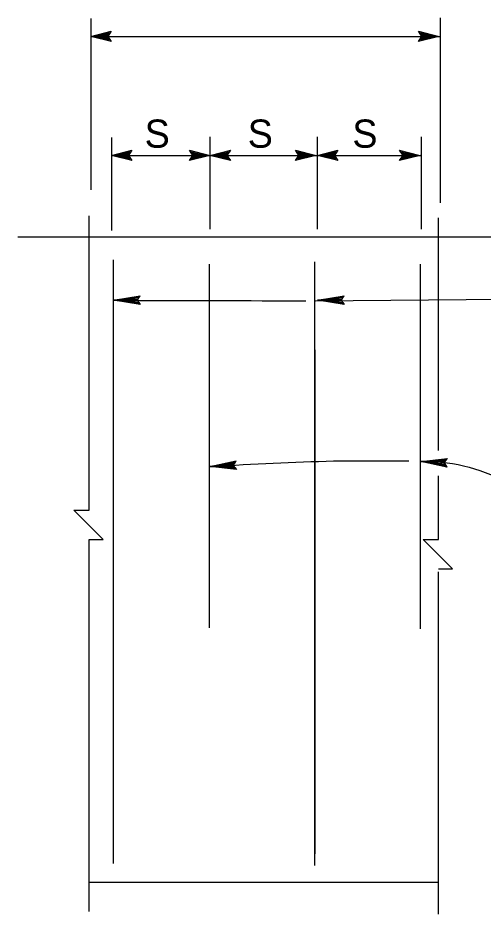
# Model space of a CAD drawing. Extents: x 0 to 2.83, y 0 to 1.83.
# Drawn here: x 0.3041 to 0.4966, y 1.2614 to 1.6322 of the extents above; entities that cross this region are included whole.
import ezdxf

# ---------------------------------------------------------------- set-up
doc = ezdxf.new("R2010")
doc.units = 0
for name, color, linetype in [('212 Leaders and Dim Lines', 7, 'Continuous'), ('213 Rebar', 7, 'Continuous'), ('214 Text and Titles', 7, 'Continuous'), ('216 Rebar', 7, 'Continuous'), ('240 Concrete', 7, 'Continuous'), ('257 Ground Line', 7, 'Continuous')]:
    doc.layers.add(name, color=color, linetype=linetype)

msp = doc.modelspace()

# ---------------------------------------------------------------- linework, layer by layer
at = {"layer": '212 Leaders and Dim Lines'}
for p, q in [((0.33424, 1.63198), (0.33424, 1.56108)), ((0.47876, 1.63225), (0.47876, 1.55575)), ((0.33424, 1.62461), (0.47876, 1.62461)), ((0.34277, 1.58274), (0.34277, 1.54426)), ((0.38347, 1.58301), (0.38347, 1.54481)), ((0.42792, 1.58301), (0.42792, 1.54481)), ((0.471, 1.58301), (0.471, 1.54481)), ((0.34277, 1.57537), (0.471, 1.57537)), ((0.34368, 1.51542), (0.35467, 1.51729)), ((0.34368, 1.51542), (0.35439, 1.51683)), ((0.3541, 1.51637), (0.35467, 1.51729)), ((0.42807, 1.51544), (0.43907, 1.51731)), ((0.42807, 1.51544), (0.43878, 1.51685)), ((0.4385, 1.51639), (0.43907, 1.51731)), ((0.3541, 1.51637), (0.34368, 1.51542)), ((0.35382, 1.51591), (0.34368, 1.51542)), ((0.35354, 1.51545), (0.34368, 1.51542)), ((0.35468, 1.51362), (0.34368, 1.51542)), ((0.34368, 1.51542), (0.35411, 1.51453)), ((0.35439, 1.51408), (0.34368, 1.51542)), ((0.34368, 1.51542), (0.35383, 1.51499)), ((0.35354, 1.51545), (0.3541, 1.51637)), ((0.35411, 1.51453), (0.35354, 1.51545)), ((0.35411, 1.51453), (0.35468, 1.51362)), ((0.42718, 1.51525), (0.5161, 1.51603)), ((0.4385, 1.51639), (0.42807, 1.51544)), ((0.43822, 1.51593), (0.42807, 1.51544)), ((0.43794, 1.51547), (0.42807, 1.51544)), ((0.43908, 1.51364), (0.42807, 1.51544)), ((0.42807, 1.51544), (0.43851, 1.51456)), ((0.43879, 1.5141), (0.42807, 1.51544)), ((0.42807, 1.51544), (0.43822, 1.51501)), ((0.43794, 1.51547), (0.4385, 1.51639)), ((0.43851, 1.51456), (0.43794, 1.51547)), ((0.43851, 1.51456), (0.43908, 1.51364)), ((0.47076, 1.44875), (0.48184, 1.45)), ((0.48122, 1.44911), (0.48184, 1.45)), ((0.38344, 1.44669), (0.39435, 1.44901)), ((0.38344, 1.44669), (0.39409, 1.44854)), ((0.39382, 1.44807), (0.38344, 1.44669)), ((0.39356, 1.4476), (0.38344, 1.44669)), ((0.3933, 1.44713), (0.38344, 1.44669)), ((0.39451, 1.44534), (0.38344, 1.44669)), ((0.38344, 1.44669), (0.39391, 1.44624)), ((0.39421, 1.44579), (0.38344, 1.44669)), ((0.38344, 1.44669), (0.3936, 1.44668)), ((0.3933, 1.44713), (0.39382, 1.44807)), ((0.39391, 1.44624), (0.3933, 1.44713)), ((0.39382, 1.44807), (0.39435, 1.44901)), ((0.39391, 1.44624), (0.39451, 1.44534)), ((0.47076, 1.44875), (0.48153, 1.44956)), ((0.48122, 1.44911), (0.47076, 1.44875)), ((0.48061, 1.44823), (0.47076, 1.44875)), ((0.48164, 1.44633), (0.47076, 1.44875)), ((0.47076, 1.44875), (0.48112, 1.44728)), ((0.48138, 1.44681), (0.47076, 1.44875)), ((0.47076, 1.44875), (0.48087, 1.44775)), ((0.48091, 1.44867), (0.47076, 1.44875)), ((0.48061, 1.44823), (0.48122, 1.44911)), ((0.48112, 1.44728), (0.48061, 1.44823)), ((0.48112, 1.44728), (0.48164, 1.44633))]:
    msp.add_line(p, q, dxfattribs=at)
for points in [[(0.33424, 1.62461), (0.34268, 1.62672), (0.34128, 1.62461), (0.34268, 1.62249), (0.33424, 1.62461)], [(0.33424, 1.62461), (0.34268, 1.62672), (0.34128, 1.62461), (0.34268, 1.62249), (0.33424, 1.62461)], [(0.33574, 1.62461), (0.34186, 1.62614), (0.34084, 1.62461), (0.34186, 1.62307), (0.33574, 1.62461)], [(0.33574, 1.62461), (0.34186, 1.62614), (0.34084, 1.62461), (0.34186, 1.62307), (0.33574, 1.62461)], [(0.337, 1.62461), (0.34116, 1.62565), (0.34047, 1.62461), (0.34116, 1.62356), (0.337, 1.62461)], [(0.337, 1.62461), (0.34116, 1.62565), (0.34047, 1.62461), (0.34116, 1.62356), (0.337, 1.62461)], [(0.33803, 1.62461), (0.3406, 1.62525), (0.34017, 1.62461), (0.3406, 1.62396), (0.33803, 1.62461)], [(0.33803, 1.62461), (0.3406, 1.62525), (0.34017, 1.62461), (0.3406, 1.62396), (0.33803, 1.62461)], [(0.3381, 1.62434), (0.33999, 1.62482), (0.33985, 1.62461), (0.33999, 1.62439), (0.3381, 1.62487)], [(0.3381, 1.62434), (0.33999, 1.62482), (0.33985, 1.62461), (0.33999, 1.62439), (0.3381, 1.62487)], [(0.47824, 1.62461), (0.4698, 1.62249), (0.4712, 1.62461), (0.4698, 1.62672), (0.47824, 1.62461)], [(0.47824, 1.62461), (0.4698, 1.62249), (0.4712, 1.62461), (0.4698, 1.62672), (0.47824, 1.62461)], [(0.47674, 1.62461), (0.47062, 1.62307), (0.47164, 1.62461), (0.47062, 1.62614), (0.47674, 1.62461)], [(0.47674, 1.62461), (0.47062, 1.62307), (0.47164, 1.62461), (0.47062, 1.62614), (0.47674, 1.62461)], [(0.47548, 1.62461), (0.47131, 1.62356), (0.47201, 1.62461), (0.47131, 1.62565), (0.47548, 1.62461)], [(0.47548, 1.62461), (0.47131, 1.62356), (0.47201, 1.62461), (0.47131, 1.62565), (0.47548, 1.62461)], [(0.47445, 1.62461), (0.47188, 1.62396), (0.4723, 1.62461), (0.47188, 1.62525), (0.47445, 1.62461)], [(0.47445, 1.62461), (0.47188, 1.62396), (0.4723, 1.62461), (0.47188, 1.62525), (0.47445, 1.62461)], [(0.47438, 1.62487), (0.47249, 1.62439), (0.47263, 1.62461), (0.47249, 1.62482), (0.47438, 1.62434)], [(0.47438, 1.62487), (0.47249, 1.62439), (0.47263, 1.62461), (0.47249, 1.62482), (0.47438, 1.62434)], [(0.34277, 1.57537), (0.35121, 1.57748), (0.34981, 1.57537), (0.35121, 1.57326), (0.34277, 1.57537)], [(0.34277, 1.57537), (0.35121, 1.57748), (0.34981, 1.57537), (0.35121, 1.57326), (0.34277, 1.57537)], [(0.34427, 1.57537), (0.35039, 1.5769), (0.34937, 1.57537), (0.35039, 1.57384), (0.34427, 1.57537)], [(0.34427, 1.57537), (0.35039, 1.5769), (0.34937, 1.57537), (0.35039, 1.57384), (0.34427, 1.57537)], [(0.34553, 1.57537), (0.34969, 1.57642), (0.349, 1.57537), (0.34969, 1.57432), (0.34553, 1.57537)], [(0.34553, 1.57537), (0.34969, 1.57642), (0.349, 1.57537), (0.34969, 1.57432), (0.34553, 1.57537)], [(0.34656, 1.57537), (0.34913, 1.57602), (0.3487, 1.57537), (0.34913, 1.57472), (0.34656, 1.57537)], [(0.34656, 1.57537), (0.34913, 1.57602), (0.3487, 1.57537), (0.34913, 1.57472), (0.34656, 1.57537)], [(0.38347, 1.57537), (0.37503, 1.57326), (0.37643, 1.57537), (0.37503, 1.57748), (0.38347, 1.57537)], [(0.38347, 1.57537), (0.37503, 1.57326), (0.37643, 1.57537), (0.37503, 1.57748), (0.38347, 1.57537)], [(0.38197, 1.57537), (0.37585, 1.57384), (0.37687, 1.57537), (0.37585, 1.5769), (0.38197, 1.57537)], [(0.38197, 1.57537), (0.37585, 1.57384), (0.37687, 1.57537), (0.37585, 1.5769), (0.38197, 1.57537)], [(0.38071, 1.57537), (0.37654, 1.57432), (0.37724, 1.57537), (0.37654, 1.57642), (0.38071, 1.57537)], [(0.38071, 1.57537), (0.37654, 1.57432), (0.37724, 1.57537), (0.37654, 1.57642), (0.38071, 1.57537)], [(0.37967, 1.57537), (0.37711, 1.57472), (0.37753, 1.57537), (0.37711, 1.57602), (0.37967, 1.57537)], [(0.37967, 1.57537), (0.37711, 1.57472), (0.37753, 1.57537), (0.37711, 1.57602), (0.37967, 1.57537)], [(0.38356, 1.57537), (0.392, 1.57748), (0.3906, 1.57537), (0.392, 1.57326), (0.38356, 1.57537)], [(0.38356, 1.57537), (0.392, 1.57748), (0.3906, 1.57537), (0.392, 1.57326), (0.38356, 1.57537)], [(0.38506, 1.57537), (0.39118, 1.5769), (0.39016, 1.57537), (0.39118, 1.57384), (0.38506, 1.57537)], [(0.38506, 1.57537), (0.39118, 1.5769), (0.39016, 1.57537), (0.39118, 1.57384), (0.38506, 1.57537)], [(0.38632, 1.57537), (0.39048, 1.57642), (0.38979, 1.57537), (0.39048, 1.57432), (0.38632, 1.57537)], [(0.38632, 1.57537), (0.39048, 1.57642), (0.38979, 1.57537), (0.39048, 1.57432), (0.38632, 1.57537)], [(0.38735, 1.57537), (0.38991, 1.57602), (0.38949, 1.57537), (0.38991, 1.57472), (0.38735, 1.57537)], [(0.38735, 1.57537), (0.38991, 1.57602), (0.38949, 1.57537), (0.38991, 1.57472), (0.38735, 1.57537)], [(0.42739, 1.57537), (0.41896, 1.57326), (0.42036, 1.57537), (0.41896, 1.57748), (0.42739, 1.57537)], [(0.42739, 1.57537), (0.41896, 1.57326), (0.42036, 1.57537), (0.41896, 1.57748), (0.42739, 1.57537)], [(0.4259, 1.57537), (0.41978, 1.57384), (0.4208, 1.57537), (0.41978, 1.5769), (0.4259, 1.57537)], [(0.4259, 1.57537), (0.41978, 1.57384), (0.4208, 1.57537), (0.41978, 1.5769), (0.4259, 1.57537)], [(0.42464, 1.57537), (0.42047, 1.57432), (0.42117, 1.57537), (0.42047, 1.57642), (0.42464, 1.57537)], [(0.42464, 1.57537), (0.42047, 1.57432), (0.42117, 1.57537), (0.42047, 1.57642), (0.42464, 1.57537)], [(0.4236, 1.57537), (0.42104, 1.57472), (0.42146, 1.57537), (0.42104, 1.57602), (0.4236, 1.57537)], [(0.4236, 1.57537), (0.42104, 1.57472), (0.42146, 1.57537), (0.42104, 1.57602), (0.4236, 1.57537)], [(0.42801, 1.57537), (0.43645, 1.57748), (0.43505, 1.57537), (0.43645, 1.57326), (0.42801, 1.57537)], [(0.42801, 1.57537), (0.43645, 1.57748), (0.43505, 1.57537), (0.43645, 1.57326), (0.42801, 1.57537)], [(0.42951, 1.57537), (0.43563, 1.5769), (0.43461, 1.57537), (0.43563, 1.57384), (0.42951, 1.57537)], [(0.42951, 1.57537), (0.43563, 1.5769), (0.43461, 1.57537), (0.43563, 1.57384), (0.42951, 1.57537)], [(0.43077, 1.57537), (0.43493, 1.57642), (0.43424, 1.57537), (0.43493, 1.57432), (0.43077, 1.57537)], [(0.43077, 1.57537), (0.43493, 1.57642), (0.43424, 1.57537), (0.43493, 1.57432), (0.43077, 1.57537)], [(0.4318, 1.57537), (0.43437, 1.57602), (0.43394, 1.57537), (0.43437, 1.57472), (0.4318, 1.57537)], [(0.4318, 1.57537), (0.43437, 1.57602), (0.43394, 1.57537), (0.43437, 1.57472), (0.4318, 1.57537)], [(0.47048, 1.57537), (0.46204, 1.57326), (0.46344, 1.57537), (0.46204, 1.57748), (0.47048, 1.57537)], [(0.47048, 1.57537), (0.46204, 1.57326), (0.46344, 1.57537), (0.46204, 1.57748), (0.47048, 1.57537)], [(0.46898, 1.57537), (0.46287, 1.57384), (0.46388, 1.57537), (0.46287, 1.5769), (0.46898, 1.57537)], [(0.46898, 1.57537), (0.46287, 1.57384), (0.46388, 1.57537), (0.46287, 1.5769), (0.46898, 1.57537)], [(0.46773, 1.57537), (0.46356, 1.57432), (0.46426, 1.57537), (0.46356, 1.57642), (0.46773, 1.57537)], [(0.46773, 1.57537), (0.46356, 1.57432), (0.46426, 1.57537), (0.46356, 1.57642), (0.46773, 1.57537)], [(0.46669, 1.57537), (0.46413, 1.57472), (0.46455, 1.57537), (0.46413, 1.57602), (0.46669, 1.57537)], [(0.46669, 1.57537), (0.46413, 1.57472), (0.46455, 1.57537), (0.46413, 1.57602), (0.46669, 1.57537)], [(0.34663, 1.57511), (0.34852, 1.57558), (0.34838, 1.57537), (0.34852, 1.57516), (0.34663, 1.57563)], [(0.34663, 1.57511), (0.34852, 1.57558), (0.34838, 1.57537), (0.34852, 1.57516), (0.34663, 1.57563)], [(0.37961, 1.57563), (0.37772, 1.57516), (0.37786, 1.57537), (0.37772, 1.57558), (0.37961, 1.57511)], [(0.37961, 1.57563), (0.37772, 1.57516), (0.37786, 1.57537), (0.37772, 1.57558), (0.37961, 1.57511)], [(0.38742, 1.57511), (0.38931, 1.57558), (0.38917, 1.57537), (0.38931, 1.57516), (0.38742, 1.57563)], [(0.38742, 1.57511), (0.38931, 1.57558), (0.38917, 1.57537), (0.38931, 1.57516), (0.38742, 1.57563)], [(0.42354, 1.57563), (0.42165, 1.57516), (0.42179, 1.57537), (0.42165, 1.57558), (0.42354, 1.57511)], [(0.42354, 1.57563), (0.42165, 1.57516), (0.42179, 1.57537), (0.42165, 1.57558), (0.42354, 1.57511)], [(0.43187, 1.57511), (0.43376, 1.57558), (0.43362, 1.57537), (0.43376, 1.57516), (0.43187, 1.57563)], [(0.43187, 1.57511), (0.43376, 1.57558), (0.43362, 1.57537), (0.43376, 1.57516), (0.43187, 1.57563)], [(0.46663, 1.57563), (0.46474, 1.57516), (0.46488, 1.57537), (0.46474, 1.57558), (0.46663, 1.57511)], [(0.46663, 1.57563), (0.46474, 1.57516), (0.46488, 1.57537), (0.46474, 1.57558), (0.46663, 1.57511)]]:
    msp.add_lwpolyline(points, dxfattribs=at)
for points in [[(0.34525, 1.51535), (0.41907, 1.51525), (0.42316, 1.51525)], [(0.38478, 1.44669), (0.43472, 1.44892), (0.46582, 1.44898)], [(0.47089, 1.44877), (0.48167, 1.44818), (0.51702, 1.43542)]]:
    msp.add_spline(points, degree=3, dxfattribs=at)
at = {"layer": '213 Rebar'}
msp.add_line((0.42705, 1.28641), (0.42705, 1.49488), dxfattribs=at)
at = {"layer": '216 Rebar'}
for p, q in [((0.34362, 1.28242), (0.34362, 1.53215)), ((0.38333, 1.37995), (0.38333, 1.53043)), ((0.42697, 1.28159), (0.42697, 1.53132)), ((0.47069, 1.37943), (0.47069, 1.53043))]:
    msp.add_line(p, q, dxfattribs=at)
at = {"layer": '240 Concrete'}
for p, q in [((0.33362, 1.4286), (0.33362, 1.55041)), ((0.47815, 1.45324), (0.47815, 1.54952)), ((0.47815, 1.41642), (0.47815, 1.44272)), ((0.32723, 1.42858), (0.33362, 1.4286)), ((0.33941, 1.41646), (0.32723, 1.42858)), ((0.33362, 1.41644), (0.33941, 1.41646)), ((0.33362, 1.26246), (0.33362, 1.41644)), ((0.47175, 1.4164), (0.47815, 1.41642)), ((0.48393, 1.40428), (0.47175, 1.4164)), ((0.47815, 1.40427), (0.48393, 1.40428)), ((0.47815, 1.26145), (0.47815, 1.40305)), ((0.33362, 1.27461), (0.47815, 1.27461))]:
    msp.add_line(p, q, dxfattribs=at)
at = {"layer": '257 Ground Line'}
msp.add_line((0.3041, 1.54172), (0.66907, 1.54172), dxfattribs=at)

# ---------------------------------------------------------------- texts
at = {"layer": '214 Text and Titles'}
for p in [(0.35653, 1.57854), (0.39918, 1.57854), (0.44248, 1.57854)]:
    msp.add_text('S', height=0.01167, dxfattribs=at).set_placement(p)

doc.saveas('drawing.dxf')
